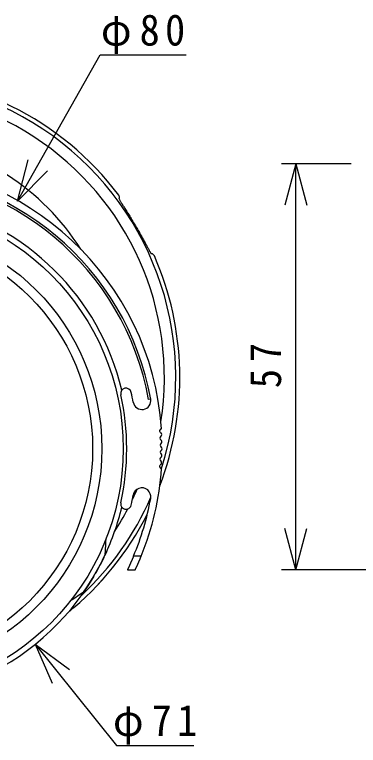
# Model space of a CAD drawing. Units: millimetres on the paper, scale 1:2. Extents: x -142 to 142, y -98 to 91.
# Drawn here: x -98.1 to -73.9, y -25.6 to 25.7 of the extents above; entities that cross this region are included whole.
import ezdxf

# ---------------------------------------------------------------- set-up
doc = ezdxf.new("R2010")
doc.units = ezdxf.units.MM
doc.layers.add('0-0_0', color=4, linetype='Continuous')
doc.styles.add('ＭＳ ゴシック', font='')
doc.styles.get('ＭＳ ゴシック').set_extended_font_data('MS Gothic')

msp = doc.modelspace()

# ---------------------------------------------------------------- linework, layer by layer
at = {"layer": '0-0_0'}
for p, q in [((-97.904, 12.627), (-92.102, 22.9)), ((-92.102, 22.9), (-86.04, 22.9)), ((-97.904, 12.627), (-97.155, 15.532)), ((-74.423, 15.242), (-79.328, 15.242)), ((-78.328, 15.242), (-79.104, 12.344)), ((-78.328, -13.258), (-78.328, 15.242)), ((-78.328, 15.242), (-77.551, 12.344)), ((-97.904, 12.627), (-95.802, 14.769)), ((-88.537, -1.271), (-88.684, -1.298)), ((-78.328, -13.258), (-79.104, -10.36)), ((-78.328, -13.258), (-77.551, -10.36)), ((-89.202, -12.306), (-89.743, -12.306)), ((-90.173, -13.258), (-89.619, -13.258)), ((-66.443, -13.258), (-79.328, -13.258)), ((-96.677, -18.485), (-90.954, -25.597)), ((-96.677, -18.485), (-94.255, -20.256)), ((-96.677, -18.485), (-95.465, -21.229)), ((-90.954, -25.597), (-85.494, -25.597))]:
    msp.add_line(p, q, dxfattribs=at)
for points in [[(-90.76, 12.778), (-90.74, 12.743), (-90.72, 12.709), (-90.699, 12.673), (-90.677, 12.637), (-90.655, 12.599), (-90.631, 12.56), (-90.606, 12.519), (-90.58, 12.476), (-90.551, 12.43), (-90.521, 12.381), (-90.489, 12.33), (-90.455, 12.276), (-90.42, 12.22), (-90.384, 12.162), (-90.346, 12.101), (-90.307, 12.039), (-90.267, 11.975), (-90.226, 11.91), (-90.184, 11.843), (-90.142, 11.775), (-90.099, 11.706), (-90.055, 11.635), (-90.011, 11.564), (-89.967, 11.491), (-89.922, 11.418), (-89.877, 11.344), (-89.832, 11.269), (-89.786, 11.193), (-89.741, 11.117), (-89.695, 11.04), (-89.649, 10.963), (-89.604, 10.885), (-89.558, 10.807), (-89.513, 10.73), (-89.468, 10.652), (-89.423, 10.575), (-89.379, 10.497), (-89.335, 10.421), (-89.292, 10.344)], [(-89.292, 10.344), (-89.249, 10.269), (-89.208, 10.194), (-89.166, 10.121), (-89.126, 10.048), (-89.086, 9.977), (-89.048, 9.907), (-89.01, 9.839), (-88.973, 9.772), (-88.938, 9.708), (-88.903, 9.645), (-88.87, 9.585), (-88.838, 9.526), (-88.808, 9.471), (-88.779, 9.417), (-88.751, 9.367), (-88.725, 9.319), (-88.7, 9.274), (-88.677, 9.231), (-88.656, 9.192), (-88.636, 9.155), (-88.617, 9.122), (-88.6, 9.091), (-88.584, 9.064), (-88.57, 9.039), (-88.557, 9.017), (-88.546, 8.999), (-88.536, 8.983), (-88.527, 8.969), (-88.52, 8.958), (-88.514, 8.95), (-88.509, 8.943), (-88.506, 8.938), (-88.503, 8.935)], [(-91.699, -11.132), (-91.706, -11.254), (-91.713, -11.376), (-91.72, -11.499), (-91.728, -11.621), (-91.735, -11.744), (-91.742, -11.868), (-91.75, -11.991), (-91.757, -12.115), (-91.764, -12.239)], [(-89.743, -12.306), (-89.751, -12.326), (-89.759, -12.344), (-89.766, -12.361), (-89.772, -12.376), (-89.779, -12.391), (-89.785, -12.406), (-89.791, -12.421), (-89.798, -12.436), (-89.805, -12.453), (-89.813, -12.471), (-89.821, -12.49), (-89.83, -12.511), (-89.839, -12.531), (-89.848, -12.553), (-89.858, -12.574), (-89.867, -12.596), (-89.876, -12.617), (-89.885, -12.638), (-89.894, -12.657), (-89.902, -12.676), (-89.91, -12.694), (-89.918, -12.711), (-89.926, -12.728), (-89.933, -12.745), (-89.94, -12.761), (-89.948, -12.777), (-89.955, -12.793), (-89.962, -12.809), (-89.969, -12.825), (-89.976, -12.84), (-89.983, -12.855), (-89.99, -12.87), (-89.996, -12.883), (-90.002, -12.896), (-90.008, -12.908), (-90.013, -12.919), (-90.017, -12.929), (-90.021, -12.938), (-90.025, -12.946)], [(-89.286, -12.51), (-89.278, -12.49), (-89.27, -12.471), (-89.262, -12.453), (-89.255, -12.436), (-89.249, -12.42), (-89.243, -12.406), (-89.237, -12.391), (-89.23, -12.376), (-89.224, -12.361), (-89.217, -12.344), (-89.21, -12.326), (-89.202, -12.306)], [(-89.516, -13.035), (-89.513, -13.029), (-89.51, -13.022), (-89.507, -13.015), (-89.503, -13.007), (-89.5, -13), (-89.496, -12.991), (-89.492, -12.983), (-89.489, -12.975), (-89.485, -12.967), (-89.482, -12.96), (-89.479, -12.953), (-89.475, -12.945), (-89.472, -12.937), (-89.468, -12.929), (-89.463, -12.919), (-89.459, -12.908), (-89.453, -12.896), (-89.447, -12.883), (-89.441, -12.869), (-89.435, -12.855), (-89.428, -12.84), (-89.421, -12.824), (-89.414, -12.808), (-89.407, -12.792), (-89.4, -12.777), (-89.393, -12.761), (-89.386, -12.744), (-89.379, -12.728), (-89.372, -12.711), (-89.364, -12.693), (-89.356, -12.675), (-89.348, -12.657), (-89.34, -12.637), (-89.331, -12.617), (-89.322, -12.595), (-89.313, -12.574), (-89.304, -12.552), (-89.295, -12.531), (-89.286, -12.51)], [(-90.152, -13.214), (-90.155, -13.221), (-90.158, -13.227), (-90.161, -13.234), (-90.165, -13.242), (-90.169, -13.25), (-90.173, -13.258)], [(-90.046, -12.991), (-90.05, -13), (-90.054, -13.007), (-90.057, -13.015), (-90.06, -13.022), (-90.064, -13.029), (-90.067, -13.035), (-90.07, -13.042), (-90.073, -13.048), (-90.075, -13.054), (-90.078, -13.06), (-90.081, -13.066), (-90.084, -13.072), (-90.086, -13.077), (-90.089, -13.083), (-90.092, -13.088), (-90.094, -13.093), (-90.096, -13.099), (-90.099, -13.104), (-90.101, -13.109), (-90.103, -13.113), (-90.106, -13.118), (-90.108, -13.123), (-90.11, -13.127), (-90.112, -13.132), (-90.114, -13.136), (-90.117, -13.141), (-90.119, -13.146), (-90.121, -13.151), (-90.124, -13.156), (-90.126, -13.161), (-90.129, -13.167), (-90.132, -13.172), (-90.134, -13.178), (-90.137, -13.184), (-90.14, -13.19), (-90.143, -13.196), (-90.146, -13.202), (-90.149, -13.208), (-90.152, -13.214)], [(-90.025, -12.946), (-90.028, -12.953), (-90.032, -12.96), (-90.035, -12.968), (-90.038, -12.975), (-90.042, -12.983), (-90.046, -12.991)], [(-89.619, -13.258), (-89.615, -13.25), (-89.611, -13.242), (-89.608, -13.234), (-89.604, -13.227), (-89.601, -13.221), (-89.598, -13.214), (-89.595, -13.208), (-89.592, -13.202), (-89.59, -13.196), (-89.587, -13.19), (-89.584, -13.184), (-89.581, -13.178), (-89.579, -13.172), (-89.576, -13.167), (-89.574, -13.161), (-89.571, -13.156), (-89.569, -13.151), (-89.567, -13.146), (-89.564, -13.141), (-89.562, -13.136), (-89.56, -13.132), (-89.558, -13.127), (-89.556, -13.123), (-89.554, -13.118), (-89.552, -13.113), (-89.549, -13.109), (-89.547, -13.104), (-89.545, -13.099), (-89.543, -13.093), (-89.54, -13.088), (-89.538, -13.083), (-89.535, -13.077), (-89.532, -13.072), (-89.53, -13.066), (-89.527, -13.06), (-89.524, -13.054), (-89.522, -13.048), (-89.519, -13.042), (-89.516, -13.035)], [(-93.264, -14.837), (-93.361, -14.901), (-93.468, -14.971), (-93.581, -15.046), (-93.698, -15.123), (-93.814, -15.199), (-93.925, -15.272), (-94.027, -15.34), (-94.117, -15.399), (-94.191, -15.448)]]:
    msp.add_lwpolyline(points, dxfattribs=at)
for radius in [17.25, 15.75, 15.1]:
    msp.add_circle((-107.723, -4.758), radius, dxfattribs=at)
for centre, radius, start, end in [((-107.723, 0.242), 20.95, 342.2125, 197.7875), ((-107.723, 0.242), 21.237, 37.0843, 90.4024), ((-107.723, 0.242), 20.15, 351.1436, 188.8563), ((-107.723, 0.242), 16.875, 32.3251, 82.3372), ((-107.723, -4.758), 20, 4.013, 175.987), ((-107.723, -4.758), 19.5, 10.3003, 169.6997), ((-107.723, -4.758), 19.5, 10.3003, 169.6997), ((-107.723, -4.758), 19.35, 10.3003, 169.6997), ((-90.981, 12.897), 0.25, 336.059, 37.0843), ((-107.723, -4.758), 17.64, 13.4618, 77.227), ((-88.509, 8.685), 0.25, 23.7205, 84.7458), ((-107.723, 0.242), 21.236, 339.0367, 23.7205), ((-90.273, -0.883), 0.375, 12.5202, 192.5202), ((-107.723, -4.758), 17.5, 347.4798, 12.5202), ((-107.723, -4.758), 18.25, 10.3003, 12.5202), ((-89.152, -1.383), 0.625, 190.3003, 10.3003), ((-87.762, -3.508), 0.15, 93.7982, 239.4172), ((-87.737, -4.008), 0.15, 126.3152, 237.8796), ((-87.914, -3.766), 0.15, 306.3152, 59.4173), ((-87.724, -4.508), 0.15, 124.9418, 236.4764), ((-87.896, -4.262), 0.15, 304.9418, 57.8796), ((-87.724, -5.008), 0.15, 123.5675, 235.0488), ((-87.896, -5.254), 0.15, 302.0859, 55.0488), ((-87.89, -4.758), 0.15, 303.5675, 56.4764), ((-87.737, -5.508), 0.15, 122.0859, 233.4492), ((-87.916, -5.749), 0.15, 300.758, 53.4492), ((-107.723, -4.758), 20, 337.8268, 355.9856), ((-87.762, -6.008), 0.15, 120.758, 266.2011), ((-107.723, 0.242), 19.848, 334.4863, 336.6931), ((-89.152, -8.133), 0.625, 349.6997, 169.6997), ((-107.723, 0.242), 20.96, 313.0866, 336.34), ((-107.723, -4.758), 18.25, 347.4798, 349.6997), ((-90.273, -8.633), 0.375, 167.4798, 347.4798), ((-107.723, -4.758), 19.5, 337.2268, 349.6997), ((-107.723, -4.758), 17.64, 334.8821, 346.5389), ((-107.723, 0.242), 19.848, 327.0442, 332.2873), ((-107.723, 0.242), 21.241, 308.9346, 333.0681), ((-107.723, 0.242), 21.241, 308.9382, 333.0712), ((-107.723, -4.758), 17.625, 325.1179, 334.8821), ((-107.723, -4.758), 17.64, 330.214, 334.3724), ((-107.723, -4.758), 17.64, 292.8976, 329.5175)]:
    msp.add_arc(centre, radius, start, end, dxfattribs=at)

# ---------------------------------------------------------------- texts
at = {"layer": '0-0_0', "char_height": 2.199, "attachment_point": 7, "style": 'ＭＳ ゴシック'}
for s, insert in [('\\T1.26;\\W0.95;φ80', (-92.041, 22.96)), ('\\T1.26;\\W0.95;φ71', (-91.194, -25.537))]:
    msp.add_mtext(s, dxfattribs=dict(at, insert=insert))
at = {"layer": '0-0_0', "insert": (-79.328, -0.508), "char_height": 2.199, "attachment_point": 7, "rotation": 90, "style": 'ＭＳ ゴシック'}
msp.add_mtext('\\T1.36;\\W0.9;57', dxfattribs=at)

doc.saveas('drawing.dxf')
